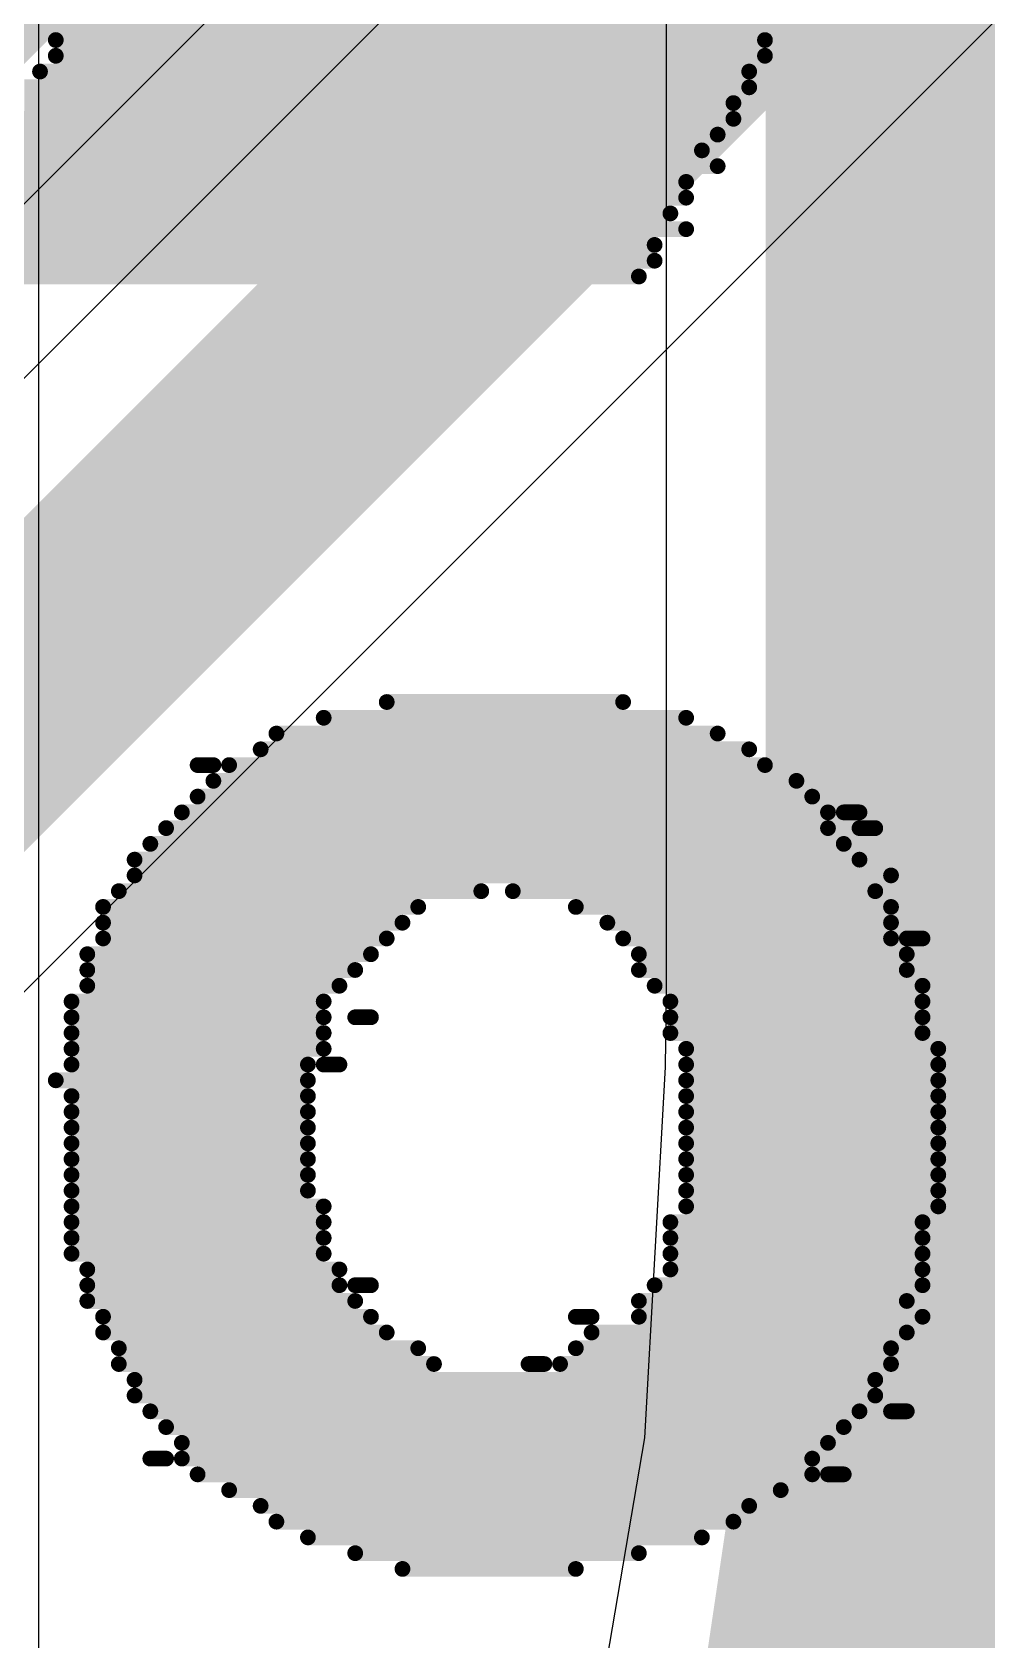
# Model space of a CAD drawing. Header units: inches. Extents: x -5 to 426, y -53 to 116.
# Drawn here: x 27.379 to 28.918, y -12.688 to -10.098 of the extents above; entities that cross this region are included whole.
import ezdxf

# ---------------------------------------------------------------- set-up
doc = ezdxf.new("R2010")
doc.units = ezdxf.units.IN
for name, color, linetype in [('Board Outline', 216, 'Continuous'), ('Bottom Layer', 5, 'Continuous'), ('Bottom Overlay', 54, 'Continuous'), ('Top Layer', 1, 'Continuous')]:
    doc.layers.add(name, color=color, linetype=linetype)

msp = doc.modelspace()

# ---------------------------------------------------------------- linework, layer by layer
at = {"layer": 'Board Outline'}
msp.add_lwpolyline([(49.7725, 6.3481, 0.254, 0.254, -1.144567), (-0.2979, -38.4414, 0.254, 0.254, 0)], format="xyseb", dxfattribs=at)
at = {"layer": 'Bottom Layer'}
for p, q in [((31.1856, -6.8354), (21.0486, -16.9723)), ((20.8373, -16.9025), (30.6554, -7.0844)), ((24.8972, -14.1127), (31.6817, -7.3281))]:
    msp.add_line(p, q, dxfattribs=at)
for points in [[(19.8207, -17.4247, 0.381, 0.381, 0), (30.4082, -6.8372, 0.381, 0.381, 0)], [(21.091, -17.4244, 0.381, 0.381, 0), (31.5226, -6.9928, 0.381, 0.381, 0)]]:
    msp.add_lwpolyline(points, format="xyseb", dxfattribs=at)
at = {"layer": 'Bottom Overlay'}
for points in [[(27.4169, -10.085, 0.0254, 0.0254, 0), (28.5853, -10.085, 0.0254, 0.0254, 0)], [(27.4169, -10.1104, 0.0254, 0.0254, 0), (28.5599, -10.1104, 0.0254, 0.0254, 0)], [(27.4169, -10.1358, 0.0254, 0.0254, 0), (28.5599, -10.1358, 0.0254, 0.0254, 0)], [(27.3915, -10.1612, 0.0254, 0.0254, 0), (28.5345, -10.1612, 0.0254, 0.0254, 0)], [(27.3661, -10.1866, 0.0254, 0.0254, 0), (28.5345, -10.1866, 0.0254, 0.0254, 0)], [(27.3661, -10.212, 0.0254, 0.0254, 0), (28.5091, -10.212, 0.0254, 0.0254, 0)], [(27.3407, -10.2374, 0.0254, 0.0254, 0), (28.5091, -10.2374, 0.0254, 0.0254, 0)], [(27.3407, -10.2628, 0.0254, 0.0254, 0), (28.4837, -10.2628, 0.0254, 0.0254, 0)], [(27.3153, -10.2882, 0.0254, 0.0254, 0), (28.4583, -10.2882, 0.0254, 0.0254, 0)], [(27.2899, -10.3136, 0.0254, 0.0254, 0), (28.4837, -10.3136, 0.0254, 0.0254, 0)], [(27.2899, -10.339, 0.0254, 0.0254, 0), (28.4329, -10.339, 0.0254, 0.0254, 0)], [(27.2899, -10.3644, 0.0254, 0.0254, 0), (28.4329, -10.3644, 0.0254, 0.0254, 0)], [(27.2645, -10.3898, 0.0254, 0.0254, 0), (28.4075, -10.3898, 0.0254, 0.0254, 0)], [(27.2645, -10.4152, 0.0254, 0.0254, 0), (28.4329, -10.4152, 0.0254, 0.0254, 0)], [(27.2391, -10.4406, 0.0254, 0.0254, 0), (28.3821, -10.4406, 0.0254, 0.0254, 0)], [(27.2391, -10.466, 0.0254, 0.0254, 0), (28.3821, -10.466, 0.0254, 0.0254, 0)], [(27.2391, -10.4914, 0.0254, 0.0254, 0), (28.3567, -10.4914, 0.0254, 0.0254, 0)], [(27.9503, -11.1772, 0.0254, 0.0254, 0), (28.3313, -11.1772, 0.0254, 0.0254, 0)], [(27.8487, -11.2026, 0.0254, 0.0254, 0), (28.4329, -11.2026, 0.0254, 0.0254, 0)], [(27.7725, -11.228, 0.0254, 0.0254, 0), (28.4837, -11.228, 0.0254, 0.0254, 0)], [(27.7471, -11.2534, 0.0254, 0.0254, 0), (28.5345, -11.2534, 0.0254, 0.0254, 0)], [(27.6455, -11.2788, 0.0254, 0.0254, 0), (27.6709, -11.2788, 0.0254, 0.0254, 0)], [(27.6963, -11.2788, 0.0254, 0.0254, 0), (28.5599, -11.2788, 0.0254, 0.0254, 0)], [(27.6709, -11.3042, 0.0254, 0.0254, 0), (28.6107, -11.3042, 0.0254, 0.0254, 0)], [(27.6455, -11.3296, 0.0254, 0.0254, 0), (28.6361, -11.3296, 0.0254, 0.0254, 0)], [(27.6201, -11.355, 0.0254, 0.0254, 0), (28.6615, -11.355, 0.0254, 0.0254, 0)], [(28.6869, -11.355, 0.0254, 0.0254, 0), (28.7123, -11.355, 0.0254, 0.0254, 0)], [(27.5947, -11.3804, 0.0254, 0.0254, 0), (28.6615, -11.3804, 0.0254, 0.0254, 0)], [(28.7123, -11.3804, 0.0254, 0.0254, 0), (28.7377, -11.3804, 0.0254, 0.0254, 0)], [(27.5693, -11.4058, 0.0254, 0.0254, 0), (28.6869, -11.4058, 0.0254, 0.0254, 0)], [(27.5439, -11.4312, 0.0254, 0.0254, 0), (28.7123, -11.4312, 0.0254, 0.0254, 0)], [(27.5439, -11.4566, 0.0254, 0.0254, 0), (28.7631, -11.4566, 0.0254, 0.0254, 0)], [(27.5185, -11.482, 0.0254, 0.0254, 0), (28.1027, -11.482, 0.0254, 0.0254, 0)], [(28.1535, -11.482, 0.0254, 0.0254, 0), (28.7377, -11.482, 0.0254, 0.0254, 0)], [(27.4931, -11.5074, 0.0254, 0.0254, 0), (28.0011, -11.5074, 0.0254, 0.0254, 0)], [(28.2551, -11.5074, 0.0254, 0.0254, 0), (28.7631, -11.5074, 0.0254, 0.0254, 0)], [(27.4931, -11.5328, 0.0254, 0.0254, 0), (27.9757, -11.5328, 0.0254, 0.0254, 0)], [(28.3059, -11.5328, 0.0254, 0.0254, 0), (28.7631, -11.5328, 0.0254, 0.0254, 0)], [(27.4931, -11.5582, 0.0254, 0.0254, 0), (27.9503, -11.5582, 0.0254, 0.0254, 0)], [(28.3313, -11.5582, 0.0254, 0.0254, 0), (28.7631, -11.5582, 0.0254, 0.0254, 0)], [(28.7885, -11.5582, 0.0254, 0.0254, 0), (28.8139, -11.5582, 0.0254, 0.0254, 0)], [(27.4677, -11.5836, 0.0254, 0.0254, 0), (27.9249, -11.5836, 0.0254, 0.0254, 0)], [(28.3567, -11.5836, 0.0254, 0.0254, 0), (28.7885, -11.5836, 0.0254, 0.0254, 0)], [(27.4677, -11.609, 0.0254, 0.0254, 0), (27.8995, -11.609, 0.0254, 0.0254, 0)], [(28.3567, -11.609, 0.0254, 0.0254, 0), (28.7885, -11.609, 0.0254, 0.0254, 0)], [(27.4677, -11.6344, 0.0254, 0.0254, 0), (27.8741, -11.6344, 0.0254, 0.0254, 0)], [(28.3821, -11.6344, 0.0254, 0.0254, 0), (28.8139, -11.6344, 0.0254, 0.0254, 0)], [(27.4423, -11.6598, 0.0254, 0.0254, 0), (27.8487, -11.6598, 0.0254, 0.0254, 0)], [(28.4075, -11.6598, 0.0254, 0.0254, 0), (28.8139, -11.6598, 0.0254, 0.0254, 0)], [(27.4423, -11.6852, 0.0254, 0.0254, 0), (27.8487, -11.6852, 0.0254, 0.0254, 0)], [(27.8995, -11.6852, 0.0254, 0.0254, 0), (27.9249, -11.6852, 0.0254, 0.0254, 0)], [(28.4075, -11.6852, 0.0254, 0.0254, 0), (28.8139, -11.6852, 0.0254, 0.0254, 0)], [(27.4423, -11.7106, 0.0254, 0.0254, 0), (27.8487, -11.7106, 0.0254, 0.0254, 0)], [(28.4075, -11.7106, 0.0254, 0.0254, 0), (28.8139, -11.7106, 0.0254, 0.0254, 0)], [(27.4423, -11.736, 0.0254, 0.0254, 0), (27.8487, -11.736, 0.0254, 0.0254, 0)], [(28.4329, -11.736, 0.0254, 0.0254, 0), (28.8393, -11.736, 0.0254, 0.0254, 0)], [(27.4423, -11.7614, 0.0254, 0.0254, 0), (27.8233, -11.7614, 0.0254, 0.0254, 0)], [(27.8487, -11.7614, 0.0254, 0.0254, 0), (27.8741, -11.7614, 0.0254, 0.0254, 0)], [(28.4329, -11.7614, 0.0254, 0.0254, 0), (28.8393, -11.7614, 0.0254, 0.0254, 0)], [(27.4169, -11.7868, 0.0254, 0.0254, 0), (27.8233, -11.7868, 0.0254, 0.0254, 0)], [(28.4329, -11.7868, 0.0254, 0.0254, 0), (28.8393, -11.7868, 0.0254, 0.0254, 0)], [(27.4423, -11.8122, 0.0254, 0.0254, 0), (27.8233, -11.8122, 0.0254, 0.0254, 0)], [(28.4329, -11.8122, 0.0254, 0.0254, 0), (28.8393, -11.8122, 0.0254, 0.0254, 0)], [(27.4423, -11.8376, 0.0254, 0.0254, 0), (27.8233, -11.8376, 0.0254, 0.0254, 0)], [(28.4329, -11.8376, 0.0254, 0.0254, 0), (28.8393, -11.8376, 0.0254, 0.0254, 0)], [(27.4423, -11.863, 0.0254, 0.0254, 0), (27.8233, -11.863, 0.0254, 0.0254, 0)], [(28.4329, -11.863, 0.0254, 0.0254, 0), (28.8393, -11.863, 0.0254, 0.0254, 0)], [(27.4423, -11.8884, 0.0254, 0.0254, 0), (27.8233, -11.8884, 0.0254, 0.0254, 0)], [(28.4329, -11.8884, 0.0254, 0.0254, 0), (28.8393, -11.8884, 0.0254, 0.0254, 0)], [(27.4423, -11.9138, 0.0254, 0.0254, 0), (27.8233, -11.9138, 0.0254, 0.0254, 0)], [(28.4329, -11.9138, 0.0254, 0.0254, 0), (28.8393, -11.9138, 0.0254, 0.0254, 0)], [(27.4423, -11.9392, 0.0254, 0.0254, 0), (27.8233, -11.9392, 0.0254, 0.0254, 0)], [(28.4329, -11.9392, 0.0254, 0.0254, 0), (28.8393, -11.9392, 0.0254, 0.0254, 0)], [(27.4423, -11.9646, 0.0254, 0.0254, 0), (27.8233, -11.9646, 0.0254, 0.0254, 0)], [(28.4329, -11.9646, 0.0254, 0.0254, 0), (28.8393, -11.9646, 0.0254, 0.0254, 0)], [(27.4423, -11.99, 0.0254, 0.0254, 0), (27.8487, -11.99, 0.0254, 0.0254, 0)], [(28.4329, -11.99, 0.0254, 0.0254, 0), (28.8393, -11.99, 0.0254, 0.0254, 0)], [(27.4423, -12.0154, 0.0254, 0.0254, 0), (27.8487, -12.0154, 0.0254, 0.0254, 0)], [(28.4075, -12.0154, 0.0254, 0.0254, 0), (28.8139, -12.0154, 0.0254, 0.0254, 0)], [(27.4423, -12.0408, 0.0254, 0.0254, 0), (27.8487, -12.0408, 0.0254, 0.0254, 0)], [(28.4075, -12.0408, 0.0254, 0.0254, 0), (28.8139, -12.0408, 0.0254, 0.0254, 0)], [(27.4423, -12.0662, 0.0254, 0.0254, 0), (27.8487, -12.0662, 0.0254, 0.0254, 0)], [(28.4075, -12.0662, 0.0254, 0.0254, 0), (28.8139, -12.0662, 0.0254, 0.0254, 0)], [(27.4677, -12.0916, 0.0254, 0.0254, 0), (27.8741, -12.0916, 0.0254, 0.0254, 0)], [(28.4075, -12.0916, 0.0254, 0.0254, 0), (28.8139, -12.0916, 0.0254, 0.0254, 0)], [(27.4677, -12.117, 0.0254, 0.0254, 0), (27.8741, -12.117, 0.0254, 0.0254, 0)], [(27.8995, -12.117, 0.0254, 0.0254, 0), (27.9249, -12.117, 0.0254, 0.0254, 0)], [(28.3821, -12.117, 0.0254, 0.0254, 0), (28.8139, -12.117, 0.0254, 0.0254, 0)], [(27.4677, -12.1424, 0.0254, 0.0254, 0), (27.8995, -12.1424, 0.0254, 0.0254, 0)], [(28.3567, -12.1424, 0.0254, 0.0254, 0), (28.7885, -12.1424, 0.0254, 0.0254, 0)], [(27.4931, -12.1678, 0.0254, 0.0254, 0), (27.9249, -12.1678, 0.0254, 0.0254, 0)], [(28.2551, -12.1678, 0.0254, 0.0254, 0), (28.2805, -12.1678, 0.0254, 0.0254, 0)], [(28.3567, -12.1678, 0.0254, 0.0254, 0), (28.8139, -12.1678, 0.0254, 0.0254, 0)], [(27.4931, -12.1932, 0.0254, 0.0254, 0), (27.9503, -12.1932, 0.0254, 0.0254, 0)], [(28.2805, -12.1932, 0.0254, 0.0254, 0), (28.7885, -12.1932, 0.0254, 0.0254, 0)], [(27.5185, -12.2186, 0.0254, 0.0254, 0), (28.0011, -12.2186, 0.0254, 0.0254, 0)], [(28.2551, -12.2186, 0.0254, 0.0254, 0), (28.7631, -12.2186, 0.0254, 0.0254, 0)], [(27.5185, -12.244, 0.0254, 0.0254, 0), (28.0265, -12.244, 0.0254, 0.0254, 0)], [(28.1789, -12.244, 0.0254, 0.0254, 0), (28.2043, -12.244, 0.0254, 0.0254, 0)], [(28.2297, -12.244, 0.0254, 0.0254, 0), (28.7631, -12.244, 0.0254, 0.0254, 0)], [(27.5439, -12.2694, 0.0254, 0.0254, 0), (28.7377, -12.2694, 0.0254, 0.0254, 0)], [(27.5439, -12.2948, 0.0254, 0.0254, 0), (28.7377, -12.2948, 0.0254, 0.0254, 0)], [(27.5693, -12.3202, 0.0254, 0.0254, 0), (28.7123, -12.3202, 0.0254, 0.0254, 0)], [(28.7631, -12.3202, 0.0254, 0.0254, 0), (28.7885, -12.3202, 0.0254, 0.0254, 0)], [(27.5947, -12.3456, 0.0254, 0.0254, 0), (28.6869, -12.3456, 0.0254, 0.0254, 0)], [(27.5693, -12.3964, 0.0254, 0.0254, 0), (27.5947, -12.3964, 0.0254, 0.0254, 0)], [(27.6201, -12.371, 0.0254, 0.0254, 0), (28.6615, -12.371, 0.0254, 0.0254, 0)], [(27.6201, -12.3964, 0.0254, 0.0254, 0), (28.6361, -12.3964, 0.0254, 0.0254, 0)], [(27.6455, -12.4218, 0.0254, 0.0254, 0), (28.6361, -12.4218, 0.0254, 0.0254, 0)], [(28.6615, -12.4218, 0.0254, 0.0254, 0), (28.6869, -12.4218, 0.0254, 0.0254, 0)], [(27.6963, -12.4472, 0.0254, 0.0254, 0), (28.5853, -12.4472, 0.0254, 0.0254, 0)], [(27.7471, -12.4726, 0.0254, 0.0254, 0), (28.5345, -12.4726, 0.0254, 0.0254, 0)], [(27.7725, -12.498, 0.0254, 0.0254, 0), (28.5091, -12.498, 0.0254, 0.0254, 0)], [(27.8233, -12.5234, 0.0254, 0.0254, 0), (28.4583, -12.5234, 0.0254, 0.0254, 0)], [(27.8995, -12.5488, 0.0254, 0.0254, 0), (28.3567, -12.5488, 0.0254, 0.0254, 0)], [(27.9757, -12.5742, 0.0254, 0.0254, 0), (28.2551, -12.5742, 0.0254, 0.0254, 0)]]:
    msp.add_lwpolyline(points, format="xyseb", dxfattribs=at)
for points in [[(27.4105, -10.1104, 0.0127, 0.0127, 1), (27.4232, -10.1104, 0.0127, 0.0127, 1)], [(28.5535, -10.1104, 0.0127, 0.0127, 1), (28.5662, -10.1104, 0.0127, 0.0127, 1)], [(27.4105, -10.1358, 0.0127, 0.0127, 1), (27.4232, -10.1358, 0.0127, 0.0127, 1)], [(28.5535, -10.1358, 0.0127, 0.0127, 1), (28.5662, -10.1358, 0.0127, 0.0127, 1)], [(27.3851, -10.1612, 0.0127, 0.0127, 1), (27.3978, -10.1612, 0.0127, 0.0127, 1)], [(28.5281, -10.1612, 0.0127, 0.0127, 1), (28.5408, -10.1612, 0.0127, 0.0127, 1)], [(28.5281, -10.1866, 0.0127, 0.0127, 1), (28.5408, -10.1866, 0.0127, 0.0127, 1)], [(28.5027, -10.212, 0.0127, 0.0127, 1), (28.5154, -10.212, 0.0127, 0.0127, 1)], [(28.5027, -10.2374, 0.0127, 0.0127, 1), (28.5154, -10.2374, 0.0127, 0.0127, 1)], [(28.4773, -10.2628, 0.0127, 0.0127, 1), (28.49, -10.2628, 0.0127, 0.0127, 1)], [(28.4519, -10.2882, 0.0127, 0.0127, 1), (28.4646, -10.2882, 0.0127, 0.0127, 1)], [(28.4773, -10.3136, 0.0127, 0.0127, 1), (28.49, -10.3136, 0.0127, 0.0127, 1)], [(28.4265, -10.339, 0.0127, 0.0127, 1), (28.4392, -10.339, 0.0127, 0.0127, 1)], [(28.4265, -10.3644, 0.0127, 0.0127, 1), (28.4392, -10.3644, 0.0127, 0.0127, 1)], [(28.4011, -10.3898, 0.0127, 0.0127, 1), (28.4138, -10.3898, 0.0127, 0.0127, 1)], [(28.4265, -10.4152, 0.0127, 0.0127, 1), (28.4392, -10.4152, 0.0127, 0.0127, 1)], [(28.3757, -10.4406, 0.0127, 0.0127, 1), (28.3884, -10.4406, 0.0127, 0.0127, 1)], [(28.3757, -10.466, 0.0127, 0.0127, 1), (28.3884, -10.466, 0.0127, 0.0127, 1)], [(28.3503, -10.4914, 0.0127, 0.0127, 1), (28.363, -10.4914, 0.0127, 0.0127, 1)], [(27.9439, -11.1772, 0.0127, 0.0127, 1), (27.9566, -11.1772, 0.0127, 0.0127, 1)], [(28.3249, -11.1772, 0.0127, 0.0127, 1), (28.3376, -11.1772, 0.0127, 0.0127, 1)], [(27.8423, -11.2026, 0.0127, 0.0127, 1), (27.855, -11.2026, 0.0127, 0.0127, 1)], [(28.4265, -11.2026, 0.0127, 0.0127, 1), (28.4392, -11.2026, 0.0127, 0.0127, 1)], [(27.7661, -11.228, 0.0127, 0.0127, 1), (27.7788, -11.228, 0.0127, 0.0127, 1)], [(28.4773, -11.228, 0.0127, 0.0127, 1), (28.49, -11.228, 0.0127, 0.0127, 1)], [(27.7407, -11.2534, 0.0127, 0.0127, 1), (27.7534, -11.2534, 0.0127, 0.0127, 1)], [(28.5281, -11.2534, 0.0127, 0.0127, 1), (28.5408, -11.2534, 0.0127, 0.0127, 1)], [(27.6391, -11.2788, 0.0127, 0.0127, 1), (27.6518, -11.2788, 0.0127, 0.0127, 1)], [(27.6645, -11.2788, 0.0127, 0.0127, 1), (27.6772, -11.2788, 0.0127, 0.0127, 1)], [(27.6899, -11.2788, 0.0127, 0.0127, 1), (27.7026, -11.2788, 0.0127, 0.0127, 1)], [(28.5535, -11.2788, 0.0127, 0.0127, 1), (28.5662, -11.2788, 0.0127, 0.0127, 1)], [(27.6645, -11.3042, 0.0127, 0.0127, 1), (27.6772, -11.3042, 0.0127, 0.0127, 1)], [(28.6043, -11.3042, 0.0127, 0.0127, 1), (28.617, -11.3042, 0.0127, 0.0127, 1)], [(27.6391, -11.3296, 0.0127, 0.0127, 1), (27.6518, -11.3296, 0.0127, 0.0127, 1)], [(28.6297, -11.3296, 0.0127, 0.0127, 1), (28.6424, -11.3296, 0.0127, 0.0127, 1)], [(27.6137, -11.355, 0.0127, 0.0127, 1), (27.6264, -11.355, 0.0127, 0.0127, 1)], [(28.6551, -11.355, 0.0127, 0.0127, 1), (28.6678, -11.355, 0.0127, 0.0127, 1)], [(28.6805, -11.355, 0.0127, 0.0127, 1), (28.6932, -11.355, 0.0127, 0.0127, 1)], [(28.7059, -11.355, 0.0127, 0.0127, 1), (28.7186, -11.355, 0.0127, 0.0127, 1)], [(27.5883, -11.3804, 0.0127, 0.0127, 1), (27.601, -11.3804, 0.0127, 0.0127, 1)], [(28.6551, -11.3804, 0.0127, 0.0127, 1), (28.6678, -11.3804, 0.0127, 0.0127, 1)], [(28.7059, -11.3804, 0.0127, 0.0127, 1), (28.7186, -11.3804, 0.0127, 0.0127, 1)], [(28.7313, -11.3804, 0.0127, 0.0127, 1), (28.744, -11.3804, 0.0127, 0.0127, 1)], [(27.5629, -11.4058, 0.0127, 0.0127, 1), (27.5756, -11.4058, 0.0127, 0.0127, 1)], [(28.6805, -11.4058, 0.0127, 0.0127, 1), (28.6932, -11.4058, 0.0127, 0.0127, 1)], [(27.5375, -11.4312, 0.0127, 0.0127, 1), (27.5502, -11.4312, 0.0127, 0.0127, 1)], [(28.7059, -11.4312, 0.0127, 0.0127, 1), (28.7186, -11.4312, 0.0127, 0.0127, 1)], [(27.5375, -11.4566, 0.0127, 0.0127, 1), (27.5502, -11.4566, 0.0127, 0.0127, 1)], [(28.7567, -11.4566, 0.0127, 0.0127, 1), (28.7694, -11.4566, 0.0127, 0.0127, 1)], [(27.5121, -11.482, 0.0127, 0.0127, 1), (27.5248, -11.482, 0.0127, 0.0127, 1)], [(28.0963, -11.482, 0.0127, 0.0127, 1), (28.109, -11.482, 0.0127, 0.0127, 1)], [(28.1471, -11.482, 0.0127, 0.0127, 1), (28.1598, -11.482, 0.0127, 0.0127, 1)], [(28.7313, -11.482, 0.0127, 0.0127, 1), (28.744, -11.482, 0.0127, 0.0127, 1)], [(27.4867, -11.5074, 0.0127, 0.0127, 1), (27.4994, -11.5074, 0.0127, 0.0127, 1)], [(27.9947, -11.5074, 0.0127, 0.0127, 1), (28.0074, -11.5074, 0.0127, 0.0127, 1)], [(28.2487, -11.5074, 0.0127, 0.0127, 1), (28.2614, -11.5074, 0.0127, 0.0127, 1)], [(28.7567, -11.5074, 0.0127, 0.0127, 1), (28.7694, -11.5074, 0.0127, 0.0127, 1)], [(27.4867, -11.5328, 0.0127, 0.0127, 1), (27.4994, -11.5328, 0.0127, 0.0127, 1)], [(27.9693, -11.5328, 0.0127, 0.0127, 1), (27.982, -11.5328, 0.0127, 0.0127, 1)], [(28.2995, -11.5328, 0.0127, 0.0127, 1), (28.3122, -11.5328, 0.0127, 0.0127, 1)], [(28.7567, -11.5328, 0.0127, 0.0127, 1), (28.7694, -11.5328, 0.0127, 0.0127, 1)], [(27.4867, -11.5582, 0.0127, 0.0127, 1), (27.4994, -11.5582, 0.0127, 0.0127, 1)], [(27.9439, -11.5582, 0.0127, 0.0127, 1), (27.9566, -11.5582, 0.0127, 0.0127, 1)], [(28.3249, -11.5582, 0.0127, 0.0127, 1), (28.3376, -11.5582, 0.0127, 0.0127, 1)], [(28.7567, -11.5582, 0.0127, 0.0127, 1), (28.7694, -11.5582, 0.0127, 0.0127, 1)], [(28.7821, -11.5582, 0.0127, 0.0127, 1), (28.7948, -11.5582, 0.0127, 0.0127, 1)], [(28.8075, -11.5582, 0.0127, 0.0127, 1), (28.8202, -11.5582, 0.0127, 0.0127, 1)], [(27.4613, -11.5836, 0.0127, 0.0127, 1), (27.474, -11.5836, 0.0127, 0.0127, 1)], [(27.9185, -11.5836, 0.0127, 0.0127, 1), (27.9312, -11.5836, 0.0127, 0.0127, 1)], [(28.3503, -11.5836, 0.0127, 0.0127, 1), (28.363, -11.5836, 0.0127, 0.0127, 1)], [(28.7821, -11.5836, 0.0127, 0.0127, 1), (28.7948, -11.5836, 0.0127, 0.0127, 1)], [(27.4613, -11.609, 0.0127, 0.0127, 1), (27.474, -11.609, 0.0127, 0.0127, 1)], [(27.8931, -11.609, 0.0127, 0.0127, 1), (27.9058, -11.609, 0.0127, 0.0127, 1)], [(28.3503, -11.609, 0.0127, 0.0127, 1), (28.363, -11.609, 0.0127, 0.0127, 1)], [(28.7821, -11.609, 0.0127, 0.0127, 1), (28.7948, -11.609, 0.0127, 0.0127, 1)], [(27.4613, -11.6344, 0.0127, 0.0127, 1), (27.474, -11.6344, 0.0127, 0.0127, 1)], [(27.8677, -11.6344, 0.0127, 0.0127, 1), (27.8804, -11.6344, 0.0127, 0.0127, 1)], [(28.3757, -11.6344, 0.0127, 0.0127, 1), (28.3884, -11.6344, 0.0127, 0.0127, 1)], [(28.8075, -11.6344, 0.0127, 0.0127, 1), (28.8202, -11.6344, 0.0127, 0.0127, 1)], [(27.4359, -11.6598, 0.0127, 0.0127, 1), (27.4486, -11.6598, 0.0127, 0.0127, 1)], [(27.8423, -11.6598, 0.0127, 0.0127, 1), (27.855, -11.6598, 0.0127, 0.0127, 1)], [(28.4011, -11.6598, 0.0127, 0.0127, 1), (28.4138, -11.6598, 0.0127, 0.0127, 1)], [(28.8075, -11.6598, 0.0127, 0.0127, 1), (28.8202, -11.6598, 0.0127, 0.0127, 1)], [(27.4359, -11.6852, 0.0127, 0.0127, 1), (27.4486, -11.6852, 0.0127, 0.0127, 1)], [(27.8423, -11.6852, 0.0127, 0.0127, 1), (27.855, -11.6852, 0.0127, 0.0127, 1)], [(27.8931, -11.6852, 0.0127, 0.0127, 1), (27.9058, -11.6852, 0.0127, 0.0127, 1)], [(27.9185, -11.6852, 0.0127, 0.0127, 1), (27.9312, -11.6852, 0.0127, 0.0127, 1)], [(28.4011, -11.6852, 0.0127, 0.0127, 1), (28.4138, -11.6852, 0.0127, 0.0127, 1)], [(28.8075, -11.6852, 0.0127, 0.0127, 1), (28.8202, -11.6852, 0.0127, 0.0127, 1)], [(27.4359, -11.7106, 0.0127, 0.0127, 1), (27.4486, -11.7106, 0.0127, 0.0127, 1)], [(27.8423, -11.7106, 0.0127, 0.0127, 1), (27.855, -11.7106, 0.0127, 0.0127, 1)], [(28.4011, -11.7106, 0.0127, 0.0127, 1), (28.4138, -11.7106, 0.0127, 0.0127, 1)], [(28.8075, -11.7106, 0.0127, 0.0127, 1), (28.8202, -11.7106, 0.0127, 0.0127, 1)], [(27.4359, -11.736, 0.0127, 0.0127, 1), (27.4486, -11.736, 0.0127, 0.0127, 1)], [(27.8423, -11.736, 0.0127, 0.0127, 1), (27.855, -11.736, 0.0127, 0.0127, 1)], [(28.4265, -11.736, 0.0127, 0.0127, 1), (28.4392, -11.736, 0.0127, 0.0127, 1)], [(28.8329, -11.736, 0.0127, 0.0127, 1), (28.8456, -11.736, 0.0127, 0.0127, 1)], [(27.4359, -11.7614, 0.0127, 0.0127, 1), (27.4486, -11.7614, 0.0127, 0.0127, 1)], [(27.8169, -11.7614, 0.0127, 0.0127, 1), (27.8296, -11.7614, 0.0127, 0.0127, 1)], [(27.8423, -11.7614, 0.0127, 0.0127, 1), (27.855, -11.7614, 0.0127, 0.0127, 1)], [(27.8677, -11.7614, 0.0127, 0.0127, 1), (27.8804, -11.7614, 0.0127, 0.0127, 1)], [(28.4265, -11.7614, 0.0127, 0.0127, 1), (28.4392, -11.7614, 0.0127, 0.0127, 1)], [(28.8329, -11.7614, 0.0127, 0.0127, 1), (28.8456, -11.7614, 0.0127, 0.0127, 1)], [(27.4105, -11.7868, 0.0127, 0.0127, 1), (27.4232, -11.7868, 0.0127, 0.0127, 1)], [(27.8169, -11.7868, 0.0127, 0.0127, 1), (27.8296, -11.7868, 0.0127, 0.0127, 1)], [(28.4265, -11.7868, 0.0127, 0.0127, 1), (28.4392, -11.7868, 0.0127, 0.0127, 1)], [(28.8329, -11.7868, 0.0127, 0.0127, 1), (28.8456, -11.7868, 0.0127, 0.0127, 1)], [(27.4359, -11.8122, 0.0127, 0.0127, 1), (27.4486, -11.8122, 0.0127, 0.0127, 1)], [(27.8169, -11.8122, 0.0127, 0.0127, 1), (27.8296, -11.8122, 0.0127, 0.0127, 1)], [(28.4265, -11.8122, 0.0127, 0.0127, 1), (28.4392, -11.8122, 0.0127, 0.0127, 1)], [(28.8329, -11.8122, 0.0127, 0.0127, 1), (28.8456, -11.8122, 0.0127, 0.0127, 1)], [(27.4359, -11.8376, 0.0127, 0.0127, 1), (27.4486, -11.8376, 0.0127, 0.0127, 1)], [(27.8169, -11.8376, 0.0127, 0.0127, 1), (27.8296, -11.8376, 0.0127, 0.0127, 1)], [(28.4265, -11.8376, 0.0127, 0.0127, 1), (28.4392, -11.8376, 0.0127, 0.0127, 1)], [(28.8329, -11.8376, 0.0127, 0.0127, 1), (28.8456, -11.8376, 0.0127, 0.0127, 1)], [(27.4359, -11.863, 0.0127, 0.0127, 1), (27.4486, -11.863, 0.0127, 0.0127, 1)], [(27.8169, -11.863, 0.0127, 0.0127, 1), (27.8296, -11.863, 0.0127, 0.0127, 1)], [(28.4265, -11.863, 0.0127, 0.0127, 1), (28.4392, -11.863, 0.0127, 0.0127, 1)], [(28.8329, -11.863, 0.0127, 0.0127, 1), (28.8456, -11.863, 0.0127, 0.0127, 1)], [(27.4359, -11.8884, 0.0127, 0.0127, 1), (27.4486, -11.8884, 0.0127, 0.0127, 1)], [(27.8169, -11.8884, 0.0127, 0.0127, 1), (27.8296, -11.8884, 0.0127, 0.0127, 1)], [(28.4265, -11.8884, 0.0127, 0.0127, 1), (28.4392, -11.8884, 0.0127, 0.0127, 1)], [(28.8329, -11.8884, 0.0127, 0.0127, 1), (28.8456, -11.8884, 0.0127, 0.0127, 1)], [(27.4359, -11.9138, 0.0127, 0.0127, 1), (27.4486, -11.9138, 0.0127, 0.0127, 1)], [(27.8169, -11.9138, 0.0127, 0.0127, 1), (27.8296, -11.9138, 0.0127, 0.0127, 1)], [(28.4265, -11.9138, 0.0127, 0.0127, 1), (28.4392, -11.9138, 0.0127, 0.0127, 1)], [(28.8329, -11.9138, 0.0127, 0.0127, 1), (28.8456, -11.9138, 0.0127, 0.0127, 1)], [(27.4359, -11.9392, 0.0127, 0.0127, 1), (27.4486, -11.9392, 0.0127, 0.0127, 1)], [(27.8169, -11.9392, 0.0127, 0.0127, 1), (27.8296, -11.9392, 0.0127, 0.0127, 1)], [(28.4265, -11.9392, 0.0127, 0.0127, 1), (28.4392, -11.9392, 0.0127, 0.0127, 1)], [(28.8329, -11.9392, 0.0127, 0.0127, 1), (28.8456, -11.9392, 0.0127, 0.0127, 1)], [(27.4359, -11.9646, 0.0127, 0.0127, 1), (27.4486, -11.9646, 0.0127, 0.0127, 1)], [(27.8169, -11.9646, 0.0127, 0.0127, 1), (27.8296, -11.9646, 0.0127, 0.0127, 1)], [(28.4265, -11.9646, 0.0127, 0.0127, 1), (28.4392, -11.9646, 0.0127, 0.0127, 1)], [(28.8329, -11.9646, 0.0127, 0.0127, 1), (28.8456, -11.9646, 0.0127, 0.0127, 1)], [(27.4359, -11.99, 0.0127, 0.0127, 1), (27.4486, -11.99, 0.0127, 0.0127, 1)], [(27.8423, -11.99, 0.0127, 0.0127, 1), (27.855, -11.99, 0.0127, 0.0127, 1)], [(28.4265, -11.99, 0.0127, 0.0127, 1), (28.4392, -11.99, 0.0127, 0.0127, 1)], [(28.8329, -11.99, 0.0127, 0.0127, 1), (28.8456, -11.99, 0.0127, 0.0127, 1)], [(27.4359, -12.0154, 0.0127, 0.0127, 1), (27.4486, -12.0154, 0.0127, 0.0127, 1)], [(27.8423, -12.0154, 0.0127, 0.0127, 1), (27.855, -12.0154, 0.0127, 0.0127, 1)], [(28.4011, -12.0154, 0.0127, 0.0127, 1), (28.4138, -12.0154, 0.0127, 0.0127, 1)], [(28.8075, -12.0154, 0.0127, 0.0127, 1), (28.8202, -12.0154, 0.0127, 0.0127, 1)], [(27.4359, -12.0408, 0.0127, 0.0127, 1), (27.4486, -12.0408, 0.0127, 0.0127, 1)], [(27.8423, -12.0408, 0.0127, 0.0127, 1), (27.855, -12.0408, 0.0127, 0.0127, 1)], [(28.4011, -12.0408, 0.0127, 0.0127, 1), (28.4138, -12.0408, 0.0127, 0.0127, 1)], [(28.8075, -12.0408, 0.0127, 0.0127, 1), (28.8202, -12.0408, 0.0127, 0.0127, 1)], [(27.4359, -12.0662, 0.0127, 0.0127, 1), (27.4486, -12.0662, 0.0127, 0.0127, 1)], [(27.8423, -12.0662, 0.0127, 0.0127, 1), (27.855, -12.0662, 0.0127, 0.0127, 1)], [(28.4011, -12.0662, 0.0127, 0.0127, 1), (28.4138, -12.0662, 0.0127, 0.0127, 1)], [(28.8075, -12.0662, 0.0127, 0.0127, 1), (28.8202, -12.0662, 0.0127, 0.0127, 1)], [(27.4613, -12.0916, 0.0127, 0.0127, 1), (27.474, -12.0916, 0.0127, 0.0127, 1)], [(27.8677, -12.0916, 0.0127, 0.0127, 1), (27.8804, -12.0916, 0.0127, 0.0127, 1)], [(28.4011, -12.0916, 0.0127, 0.0127, 1), (28.4138, -12.0916, 0.0127, 0.0127, 1)], [(28.8075, -12.0916, 0.0127, 0.0127, 1), (28.8202, -12.0916, 0.0127, 0.0127, 1)], [(27.4613, -12.117, 0.0127, 0.0127, 1), (27.474, -12.117, 0.0127, 0.0127, 1)], [(27.8677, -12.117, 0.0127, 0.0127, 1), (27.8804, -12.117, 0.0127, 0.0127, 1)], [(27.8931, -12.117, 0.0127, 0.0127, 1), (27.9058, -12.117, 0.0127, 0.0127, 1)], [(27.9185, -12.117, 0.0127, 0.0127, 1), (27.9312, -12.117, 0.0127, 0.0127, 1)], [(28.3757, -12.117, 0.0127, 0.0127, 1), (28.3884, -12.117, 0.0127, 0.0127, 1)], [(28.8075, -12.117, 0.0127, 0.0127, 1), (28.8202, -12.117, 0.0127, 0.0127, 1)], [(27.4613, -12.1424, 0.0127, 0.0127, 1), (27.474, -12.1424, 0.0127, 0.0127, 1)], [(27.8931, -12.1424, 0.0127, 0.0127, 1), (27.9058, -12.1424, 0.0127, 0.0127, 1)], [(28.3503, -12.1424, 0.0127, 0.0127, 1), (28.363, -12.1424, 0.0127, 0.0127, 1)], [(28.7821, -12.1424, 0.0127, 0.0127, 1), (28.7948, -12.1424, 0.0127, 0.0127, 1)], [(27.4867, -12.1678, 0.0127, 0.0127, 1), (27.4994, -12.1678, 0.0127, 0.0127, 1)], [(27.9185, -12.1678, 0.0127, 0.0127, 1), (27.9312, -12.1678, 0.0127, 0.0127, 1)], [(28.2487, -12.1678, 0.0127, 0.0127, 1), (28.2614, -12.1678, 0.0127, 0.0127, 1)], [(28.2741, -12.1678, 0.0127, 0.0127, 1), (28.2868, -12.1678, 0.0127, 0.0127, 1)], [(28.3503, -12.1678, 0.0127, 0.0127, 1), (28.363, -12.1678, 0.0127, 0.0127, 1)], [(28.8075, -12.1678, 0.0127, 0.0127, 1), (28.8202, -12.1678, 0.0127, 0.0127, 1)], [(27.4867, -12.1932, 0.0127, 0.0127, 1), (27.4994, -12.1932, 0.0127, 0.0127, 1)], [(27.9439, -12.1932, 0.0127, 0.0127, 1), (27.9566, -12.1932, 0.0127, 0.0127, 1)], [(28.2741, -12.1932, 0.0127, 0.0127, 1), (28.2868, -12.1932, 0.0127, 0.0127, 1)], [(28.7821, -12.1932, 0.0127, 0.0127, 1), (28.7948, -12.1932, 0.0127, 0.0127, 1)], [(27.5121, -12.2186, 0.0127, 0.0127, 1), (27.5248, -12.2186, 0.0127, 0.0127, 1)], [(27.9947, -12.2186, 0.0127, 0.0127, 1), (28.0074, -12.2186, 0.0127, 0.0127, 1)], [(28.2487, -12.2186, 0.0127, 0.0127, 1), (28.2614, -12.2186, 0.0127, 0.0127, 1)], [(28.7567, -12.2186, 0.0127, 0.0127, 1), (28.7694, -12.2186, 0.0127, 0.0127, 1)], [(27.5121, -12.244, 0.0127, 0.0127, 1), (27.5248, -12.244, 0.0127, 0.0127, 1)], [(28.0201, -12.244, 0.0127, 0.0127, 1), (28.0328, -12.244, 0.0127, 0.0127, 1)], [(28.1725, -12.244, 0.0127, 0.0127, 1), (28.1852, -12.244, 0.0127, 0.0127, 1)], [(28.1979, -12.244, 0.0127, 0.0127, 1), (28.2106, -12.244, 0.0127, 0.0127, 1)], [(28.2233, -12.244, 0.0127, 0.0127, 1), (28.236, -12.244, 0.0127, 0.0127, 1)], [(28.7567, -12.244, 0.0127, 0.0127, 1), (28.7694, -12.244, 0.0127, 0.0127, 1)], [(27.5375, -12.2694, 0.0127, 0.0127, 1), (27.5502, -12.2694, 0.0127, 0.0127, 1)], [(28.7313, -12.2694, 0.0127, 0.0127, 1), (28.744, -12.2694, 0.0127, 0.0127, 1)], [(27.5375, -12.2948, 0.0127, 0.0127, 1), (27.5502, -12.2948, 0.0127, 0.0127, 1)], [(28.7313, -12.2948, 0.0127, 0.0127, 1), (28.744, -12.2948, 0.0127, 0.0127, 1)], [(27.5629, -12.3202, 0.0127, 0.0127, 1), (27.5756, -12.3202, 0.0127, 0.0127, 1)], [(28.7059, -12.3202, 0.0127, 0.0127, 1), (28.7186, -12.3202, 0.0127, 0.0127, 1)], [(28.7567, -12.3202, 0.0127, 0.0127, 1), (28.7694, -12.3202, 0.0127, 0.0127, 1)], [(28.7821, -12.3202, 0.0127, 0.0127, 1), (28.7948, -12.3202, 0.0127, 0.0127, 1)], [(27.5883, -12.3456, 0.0127, 0.0127, 1), (27.601, -12.3456, 0.0127, 0.0127, 1)], [(28.6805, -12.3456, 0.0127, 0.0127, 1), (28.6932, -12.3456, 0.0127, 0.0127, 1)], [(27.5629, -12.3964, 0.0127, 0.0127, 1), (27.5756, -12.3964, 0.0127, 0.0127, 1)], [(27.5883, -12.3964, 0.0127, 0.0127, 1), (27.601, -12.3964, 0.0127, 0.0127, 1)], [(27.6137, -12.371, 0.0127, 0.0127, 1), (27.6264, -12.371, 0.0127, 0.0127, 1)], [(27.6137, -12.3964, 0.0127, 0.0127, 1), (27.6264, -12.3964, 0.0127, 0.0127, 1)], [(28.6297, -12.3964, 0.0127, 0.0127, 1), (28.6424, -12.3964, 0.0127, 0.0127, 1)], [(28.6551, -12.371, 0.0127, 0.0127, 1), (28.6678, -12.371, 0.0127, 0.0127, 1)], [(27.6391, -12.4218, 0.0127, 0.0127, 1), (27.6518, -12.4218, 0.0127, 0.0127, 1)], [(28.6297, -12.4218, 0.0127, 0.0127, 1), (28.6424, -12.4218, 0.0127, 0.0127, 1)], [(28.6551, -12.4218, 0.0127, 0.0127, 1), (28.6678, -12.4218, 0.0127, 0.0127, 1)], [(28.6805, -12.4218, 0.0127, 0.0127, 1), (28.6932, -12.4218, 0.0127, 0.0127, 1)], [(27.6899, -12.4472, 0.0127, 0.0127, 1), (27.7026, -12.4472, 0.0127, 0.0127, 1)], [(28.5789, -12.4472, 0.0127, 0.0127, 1), (28.5916, -12.4472, 0.0127, 0.0127, 1)], [(27.7407, -12.4726, 0.0127, 0.0127, 1), (27.7534, -12.4726, 0.0127, 0.0127, 1)], [(28.5281, -12.4726, 0.0127, 0.0127, 1), (28.5408, -12.4726, 0.0127, 0.0127, 1)], [(27.7661, -12.498, 0.0127, 0.0127, 1), (27.7788, -12.498, 0.0127, 0.0127, 1)], [(28.5027, -12.498, 0.0127, 0.0127, 1), (28.5154, -12.498, 0.0127, 0.0127, 1)], [(27.8169, -12.5234, 0.0127, 0.0127, 1), (27.8296, -12.5234, 0.0127, 0.0127, 1)], [(28.4519, -12.5234, 0.0127, 0.0127, 1), (28.4646, -12.5234, 0.0127, 0.0127, 1)], [(27.8931, -12.5488, 0.0127, 0.0127, 1), (27.9058, -12.5488, 0.0127, 0.0127, 1)], [(28.3503, -12.5488, 0.0127, 0.0127, 1), (28.363, -12.5488, 0.0127, 0.0127, 1)], [(27.9693, -12.5742, 0.0127, 0.0127, 1), (27.982, -12.5742, 0.0127, 0.0127, 1)], [(28.2487, -12.5742, 0.0127, 0.0127, 1), (28.2614, -12.5742, 0.0127, 0.0127, 1)]]:
    msp.add_lwpolyline(points, format="xyseb", close=True, dxfattribs=at)
at = {"layer": 'Top Layer'}
for p, q in [((28.4009, -3.6325), (28.4009, -11.6395)), ((27.3897, -13.7237), (27.3897, -8.6072)), ((28.4009, -11.6395), (28.3992, -11.7658)), ((28.4009, -11.6395), (28.4009, -11.6395)), ((28.4009, -11.6395), (28.4009, -11.6395)), ((28.3992, -11.7658), (28.3657, -12.3627)), ((28.3657, -12.3627), (28.2444, -13.0768))]:
    msp.add_line(p, q, dxfattribs=at)
for points in [[(28.8152, -11.6395, 0.508, 0.508, 0), (28.8152, -1.8988, 0.508, 0.508, 0)], [(28.8152, -11.6395, 0.508, 0.508, -0.198912), (26.8037, -16.4958, 0.508, 0.508, 0)]]:
    msp.add_lwpolyline(points, format="xyseb", dxfattribs=at)
msp.add_lwpolyline([(28.6882, -11.6395, 0.254, 0.254, 1), (28.9422, -11.6395, 0.254, 0.254, 1)], format="xyseb", close=True, dxfattribs=at)
msp.add_lwpolyline([(28.6882, -11.6395, 0.254, 0.254, 1), (28.9422, -11.6395, 0.254, 0.254, 1)], format="xyseb", close=True, dxfattribs=at)

doc.saveas('drawing.dxf')
